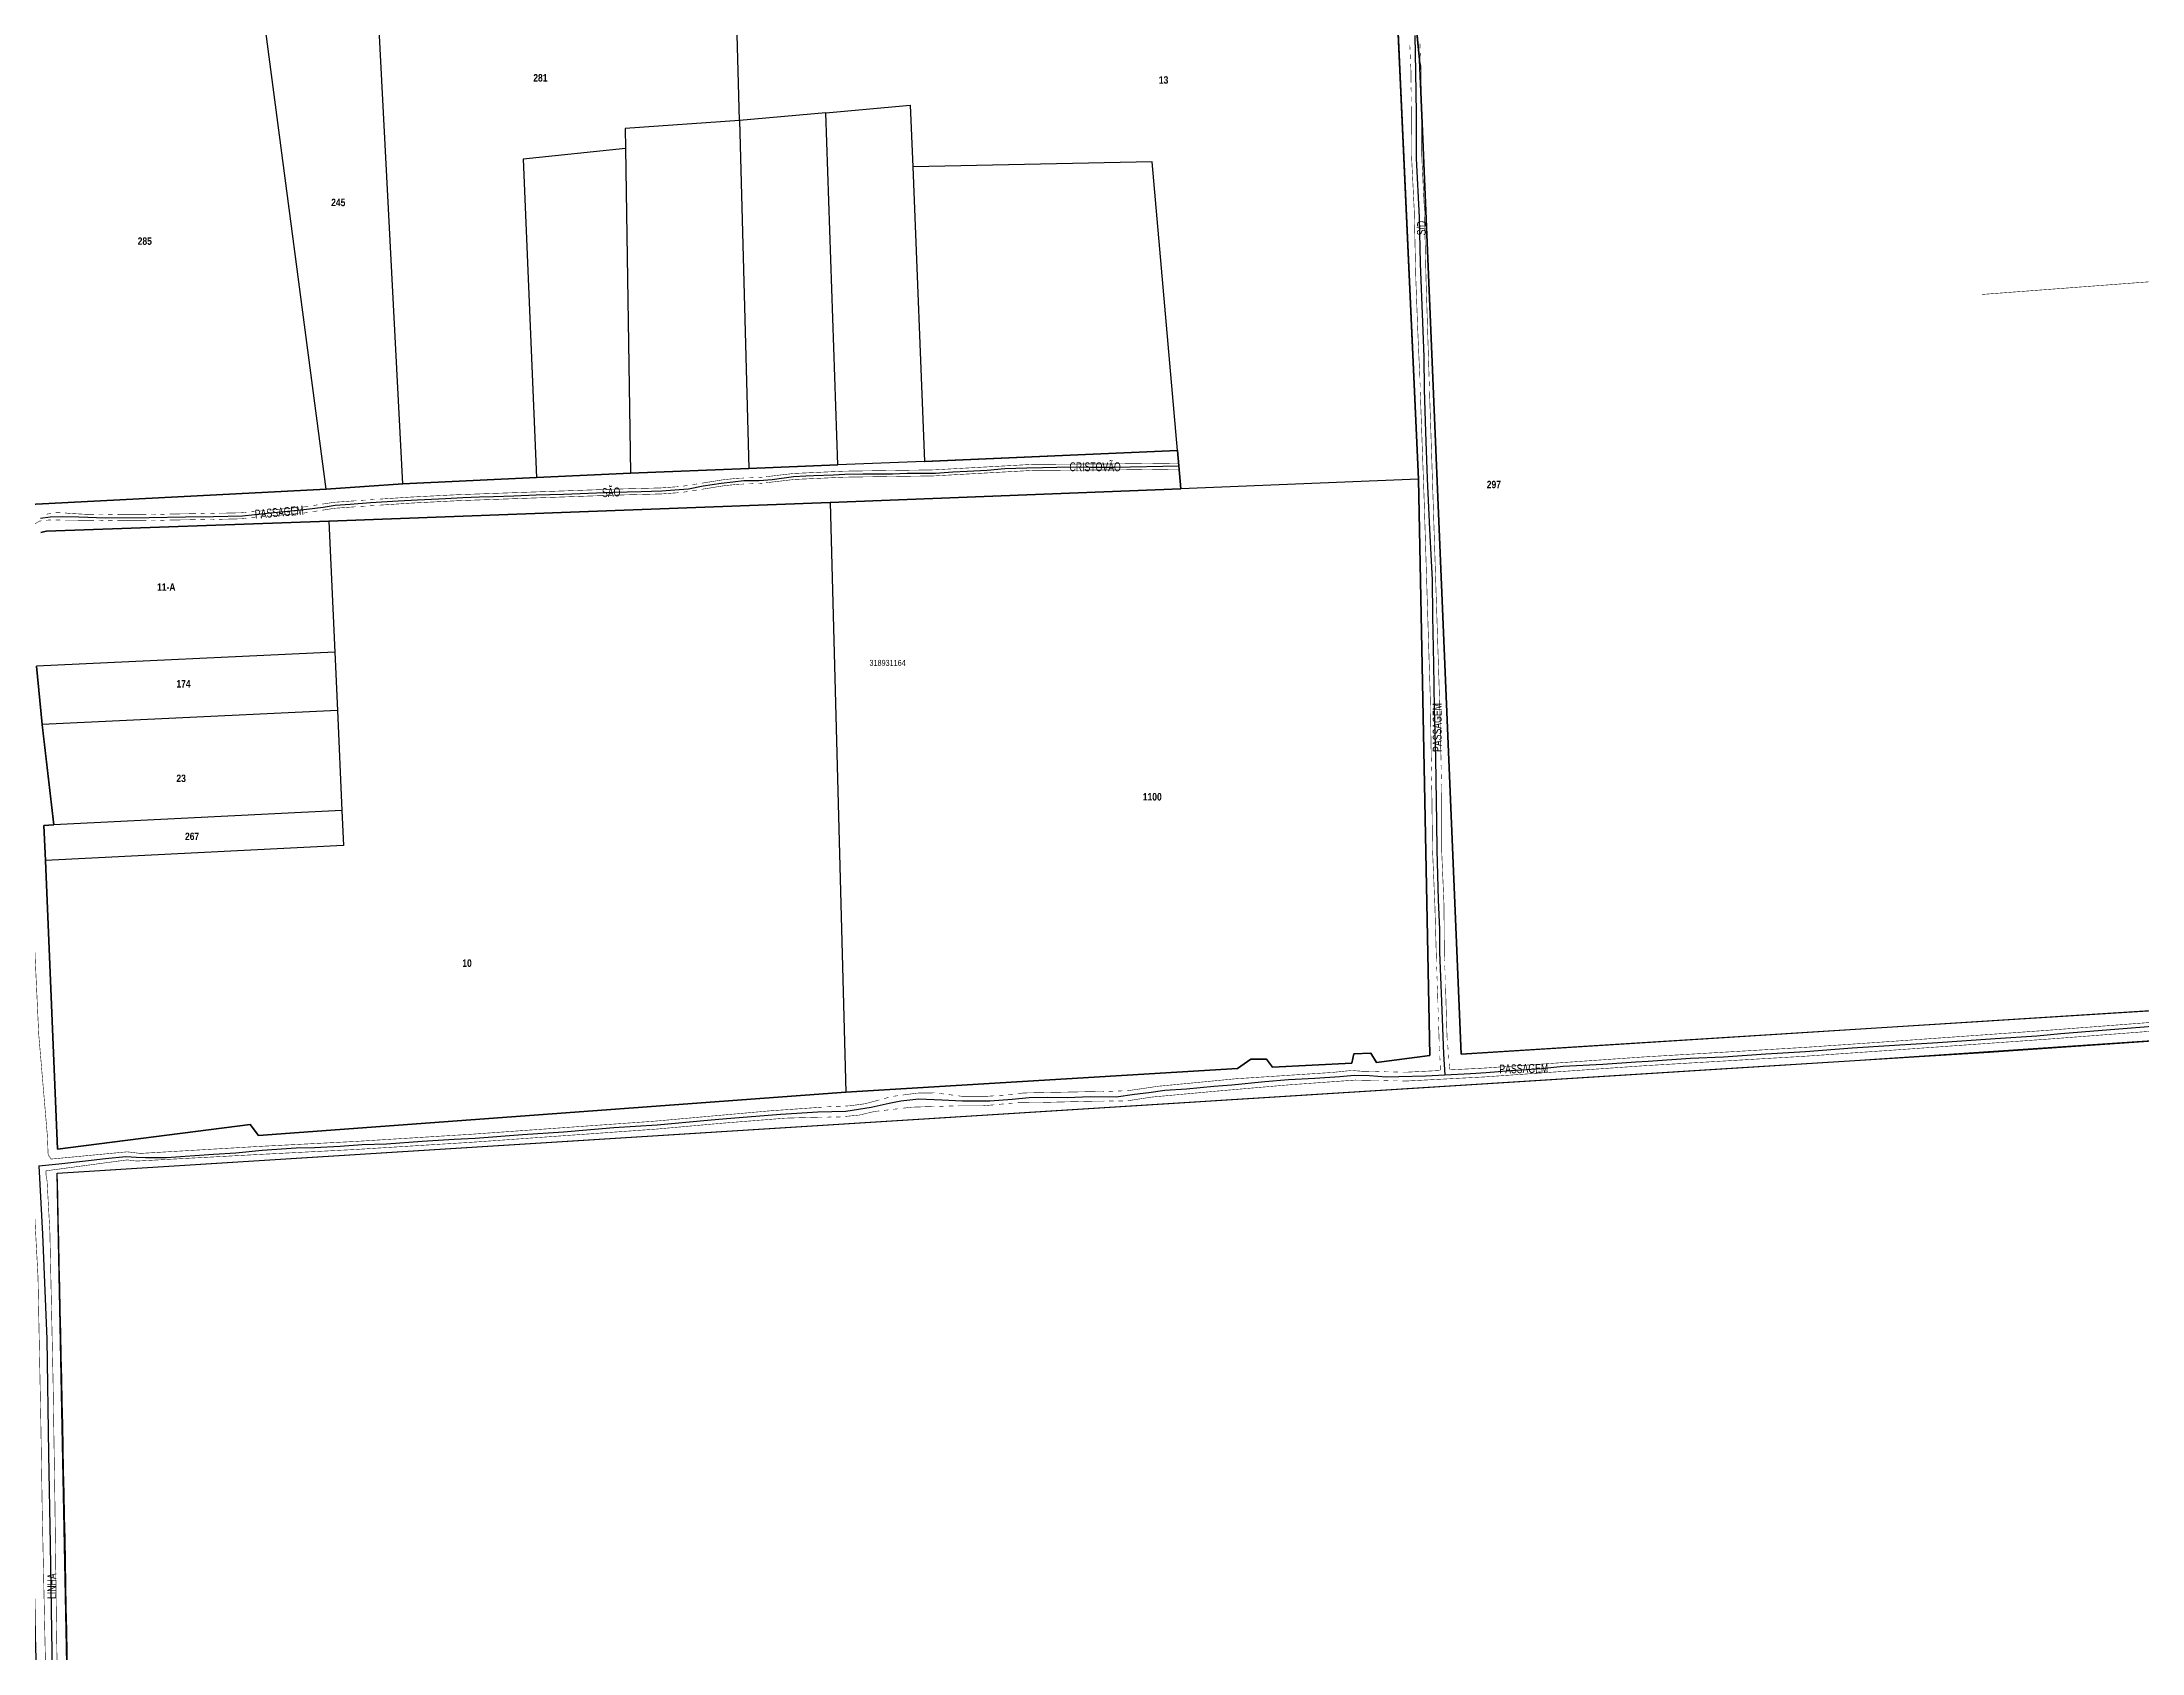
# Model space of a CAD drawing. Extents: x 204834 to 208707, y 4853033 to 4855981.
# Drawn here: x 207156 to 207864, y 4854184 to 4854727 of the extents above; entities that cross this region are included whole.
import ezdxf
from ezdxf.enums import TextEntityAlignment as Align

# ---------------------------------------------------------------- set-up
doc = ezdxf.new("R2010")
doc.units = 0
doc.header["$LTSCALE"] = 1.5
doc.header["$MEASUREMENT"] = 0
doc.linetypes.add('DIVIDEX2', pattern=[2.5, 1, -0.5, 0, -0.5, 0, -0.5])
doc.linetypes.add('PHANTOMX2', pattern=[5, 2.5, -0.5, 0.5, -0.5, 0.5, -0.5])
for name, color, linetype in [('CD-MALHA-LOTES', 40, 'CONTINUOUS'), ('CD_TXT_QUADRA', 7, 'CONTINUOUS'), ('HD-VALAS-DRENOS', 170, 'CONTINUOUS'), ('RU-QUADRAS', 6, 'CONTINUOUS'), ('SV-EIXO-RUA-N-PAV', 6, 'CONTINUOUS'), ('SV-RUA-NAO-PAV-S-GUIA-C-GUIA', 7, 'PHANTOMX2'), ('SV-TXT-RUA-N-PAV-S-GUIA-C-GUIA', 7, 'CONTINUOUS'), ('Th_NmrPort', 7, 'CONTINUOUS')]:
    doc.layers.add(name, color=color, linetype=linetype)
doc.styles.add('ARIAL', font='ARIAL.TTF')
doc.styles.get("Standard").update_dxf_attribs({"font": 'swisscbo.ttf'})

msp = doc.modelspace()

# ---------------------------------------------------------------- linework, layer by layer
at = {"layer": 'CD-MALHA-LOTES', "linetype": 'Continuous'}
for p, q in [((207615.97, 4854763.51), (207620.18, 4854720.57)), ((207391.08, 4854700.08), (207389.65, 4854753.79)), ((207619.81, 4854579.28), (207612.07, 4854749.54)), ((207251.79, 4854575.92), (207230.15, 4854740.29)), ((207277.64, 4854577.67), (207269.02, 4854743.98)), ((207620.18, 4854720.57), (207634.21, 4854385.53)), ((207420.14, 4854702.7), (207448.6, 4854705.27)), ((207448.6, 4854705.27), (207449.43, 4854684.55)), ((207391.08, 4854700.08), (207352.58, 4854697.41)), ((207352.58, 4854697.41), (207352.68, 4854690.72)), ((207420.14, 4854702.7), (207391.08, 4854700.08)), ((207391.08, 4854700.08), (207394.2, 4854582.87)), ((207424.25, 4854584.09), (207420.14, 4854702.7)), ((207352.68, 4854690.72), (207318.16, 4854687.04)), ((207352.68, 4854690.72), (207354.3, 4854581.25)), ((207318.16, 4854687.04), (207322.69, 4854579.78)), ((207530.1, 4854686.19), (207449.43, 4854684.55)), ((207449.43, 4854684.55), (207453.42, 4854585.27)), ((207538.59, 4854588.89), (207530.1, 4854686.19)), ((207394.2, 4854582.87), (207424.25, 4854584.09)), ((207453.42, 4854585.27), (207424.25, 4854584.09)), ((207453.42, 4854585.27), (207453.51, 4854585.27)), ((207453.51, 4854585.27), (207538.59, 4854588.89)), ((207538.59, 4854588.89), (207539.81, 4854576.06)), ((207251.79, 4854575.92), (207277.64, 4854577.67)), ((207277.64, 4854577.67), (207322.69, 4854579.78)), ((207322.69, 4854579.78), (207354.3, 4854581.25)), ((207354.3, 4854581.25), (207394.2, 4854582.87)), ((207619.81, 4854579.28), (207539.81, 4854576.06)), ((207623.7, 4854385.09), (207619.81, 4854579.28)), ((207151.79, 4854570.76), (207251.79, 4854575.92)), ((207421.6, 4854571.44), (207252.66, 4854565.08)), ((207539.81, 4854576.06), (207421.6, 4854571.44)), ((207421.6, 4854571.44), (207426.93, 4854372.77)), ((207252.66, 4854565.08), (207157.53, 4854561.7)), ((207252.66, 4854565.08), (207254.68, 4854521.03)), ((207156.56, 4854561.57), (207155.63, 4854561.25)), ((207157.53, 4854561.7), (207156.56, 4854561.57)), ((207254.68, 4854521.03), (207154.19, 4854516.25)), ((207254.68, 4854521.03), (207255.58, 4854501.31)), ((207154.19, 4854516.25), (207156.07, 4854496.57)), ((207255.58, 4854501.31), (207156.07, 4854496.57)), ((207255.58, 4854501.31), (207257.13, 4854467.63)), ((207156.07, 4854496.57), (207156.08, 4854496.45)), ((207156.08, 4854496.45), (207160.07, 4854462.8)), ((207257.13, 4854467.63), (207160.07, 4854462.8)), ((207257.13, 4854467.63), (207257.66, 4854455.89)), ((207160.07, 4854462.8), (207156.72, 4854462.63)), ((207156.72, 4854462.63), (207157.21, 4854450.79)), ((207257.66, 4854455.89), (207157.21, 4854450.79)), ((207157.21, 4854450.79), (207161.26, 4854353.57)), ((207634.21, 4854385.53), (208114.95, 4854415.92)), ((207812.17, 4854386.27), (207958.76, 4854396.31)), ((207597.41, 4854382.56), (207598.09, 4854385.6)), ((207598.09, 4854385.6), (207603.82, 4854385.93)), ((207603.82, 4854385.93), (207605.67, 4854382.73)), ((207721.57, 4854380.65), (207812.17, 4854386.27)), ((207161.18, 4854345.41), (207721.57, 4854380.65)), ((207426.93, 4854372.77), (207558.82, 4854380.71)), ((207558.82, 4854380.71), (207563.37, 4854383.91)), ((207563.37, 4854383.91), (207568.59, 4854383.91)), ((207568.59, 4854383.91), (207570.62, 4854381.21)), ((207570.62, 4854381.21), (207597.41, 4854382.56)), ((207605.67, 4854382.73), (207623.7, 4854385.09)), ((207229.01, 4854358.12), (207426.93, 4854372.77)), ((207161.26, 4854353.57), (207226.15, 4854361.83)), ((207226.15, 4854361.83), (207229.01, 4854358.12)), ((207166.08, 4854091.71), (207161.18, 4854345.41))]:
    msp.add_line(p, q, dxfattribs=at)
at = {"layer": 'HD-VALAS-DRENOS', "linetype": 'DIVIDEX2', "const_width": 0.18}
msp.add_lwpolyline([(207895.5, 4854611.51), (207887.41, 4854647.39), (207809.72, 4854641.51)], dxfattribs=at)
at = {"layer": 'RU-QUADRAS', "linetype": 'Continuous'}
for points in [[(208213.71, 4854421.87), (207634.21, 4854385.53), (207620.18, 4854720.57), (207615.97, 4854763.51)], [(207612.07, 4854749.54), (207619.81, 4854579.28), (207623.7, 4854385.09), (207605.67, 4854382.73), (207603.82, 4854385.93), (207598.09, 4854385.6), (207597.41, 4854382.56), (207570.62, 4854381.21), (207568.59, 4854383.91), (207563.37, 4854383.91), (207558.82, 4854380.71), (207426.93, 4854372.77), (207229.01, 4854358.12), (207226.15, 4854361.83), (207161.26, 4854353.57), (207157.21, 4854450.79), (207156.72, 4854462.63), (207160.07, 4854462.8), (207156.07, 4854496.57), (207154.19, 4854516.25)], [(207155.63, 4854561.25), (207156.56, 4854561.57), (207157.53, 4854561.7), (207252.66, 4854565.08), (207421.6, 4854571.44), (207539.81, 4854576.06), (207538.59, 4854588.89), (207453.42, 4854585.27), (207424.25, 4854584.09), (207394.2, 4854582.87), (207354.33, 4854581.25), (207322.69, 4854579.78), (207277.64, 4854577.67), (207251.79, 4854575.92), (207151.79, 4854570.76)]]:
    msp.add_lwpolyline(points, dxfattribs=at)
for points in [[(207168.92, 4853852.43, 0.003722), (207161.18, 4854345.41), (207766.87, 4854383.46), (207958.76, 4854396.31)], [(207156.17, 4854108.81, -0.004313), (207150.83, 4854342.99), (206955.64, 4854334.54), (206615.9, 4854311.48), (206621.23, 4854219.62), (206616.8, 4854219.37)]]:
    msp.add_lwpolyline(points, format="xyb", dxfattribs=at)
at = {"layer": 'SV-EIXO-RUA-N-PAV'}
for points in [[(207618.62, 4854728.73), (207618.89, 4854716.46), (207619.03, 4854702.43), (207619.03, 4854687.26), (207620.1, 4854667.56), (207620.37, 4854651.98), (207621.18, 4854632.16), (207621.59, 4854620.36), (207621.77, 4854609.43), (207622.21, 4854595.18), (207622.81, 4854579.44), (207623.55, 4854562.45), (207624.44, 4854545.38), (207624.59, 4854533.13), (207624.88, 4854516.95), (207625.18, 4854502.11), (207625.63, 4854485.26), (207625.92, 4854463.59), (207626.07, 4854454.31), (207626.52, 4854437.54), (207626.96, 4854427.59), (207626.96, 4854419.87), (207627.56, 4854403.32), (207628.3, 4854385.51), (207628.7, 4854378.58)], [(207155.58, 4854566.19), (207158.83, 4854566.62), (207162.82, 4854566.73), (207168.51, 4854566.54), (207177.47, 4854566.23), (207192.2, 4854566.38), (207204.45, 4854566.62), (207213.83, 4854566.69), (207223.62, 4854566.96), (207231.97, 4854567.78), (207235.45, 4854568.16), (207244.27, 4854569.02), (207250.79, 4854569.83), (207254.82, 4854570.53), (207259.89, 4854570.87), (207266.72, 4854571.42), (207276.09, 4854571.92), (207282.53, 4854572.34), (207292.05, 4854572.77), (207297.88, 4854573.12), (207303.41, 4854573.31), (207308.13, 4854573.47), (207315.04, 4854573.66), (207322.51, 4854574.05), (207331.74, 4854574.26), (207348.48, 4854574.92), (207357.95, 4854575.15), (207364.91, 4854575.34), (207370.7, 4854575.77), (207373.91, 4854576.04), (207378.79, 4854577.01), (207384.84, 4854577.98), (207388.83, 4854578.36), (207392.55, 4854578.79), (207397.69, 4854578.79), (207402.09, 4854579.21), (207409.29, 4854580.22), (207413.39, 4854580.38), (207416.12, 4854580.49), (207422.77, 4854580.76), (207426.61, 4854580.92), (207432.62, 4854581.07), (207437.93, 4854581.11), (207442.57, 4854581.11), (207447.51, 4854581.3), (207453.93, 4854581.3), (207457.07, 4854581.34), (207462.93, 4854581.73), (207467.77, 4854581.96), (207474.54, 4854582.35), (207480.52, 4854582.89), (207487.91, 4854583.12), (207493.14, 4854583.24), (207498.03, 4854583.36), (207505.43, 4854583.39), (207509.3, 4854583.28), (207517.33, 4854583.36), (207539.21, 4854583.79)], [(207154.94, 4854347.97), (207161.71, 4854348.63), (207170.69, 4854349.57), (207177.42, 4854350.4), (207184.35, 4854351.1), (207187.86, 4854350.89), (207190.87, 4854350.68), (207198.05, 4854350.68), (207213.88, 4854351.81), (207221.34, 4854352.27), (207230.24, 4854353.2), (207241.66, 4854353.97), (207247.89, 4854354.04), (207256.47, 4854354.53), (207263.9, 4854355.09), (207272.09, 4854355.37), (207284.11, 4854356.21), (207294.89, 4854356.91), (207302.04, 4854357.26), (207317.98, 4854358.46), (207331.71, 4854359.37), (207348.69, 4854360.84), (207363.37, 4854361.78), (207380.32, 4854363.25), (207386.63, 4854363.88), (207404.94, 4854365.36), (207417.48, 4854366.13), (207426.9, 4854366.34), (207435.38, 4854367.67), (207441.55, 4854369), (207445.47, 4854369.77), (207451.46, 4854370.47), (207459.23, 4854370.12), (207466.24, 4854369.77), (207475.45, 4854369.84), (207482.95, 4854370.33), (207488.62, 4854370.89), (207494.99, 4854371.1), (207501.44, 4854370.96), (207509.25, 4854371.24), (207518.01, 4854371.17), (207524.17, 4854372.01), (207529, 4854372.64), (207534.36, 4854373.41), (207541.72, 4854373.9), (207550.89, 4854374.74), (207556.99, 4854375.23), (207568.02, 4854376.28), (207576.01, 4854377.05), (207584.9, 4854377.4), (207593.35, 4854378.03), (207598.32, 4854378.45), (207603.29, 4854378.38), (207608.97, 4854377.96), (207613.24, 4854378.03), (207622.31, 4854378.24), (207628.7, 4854378.58), (207637.34, 4854379.05), (207642.63, 4854379.4), (207650.93, 4854380), (207661.29, 4854380.73), (207668.58, 4854381.5), (207681.99, 4854382.2), (207693.13, 4854382.97), (207697.27, 4854383.18), (207711.45, 4854384.23), (207722.59, 4854384.65), (207736.91, 4854385.63), (207750.29, 4854386.41), (207765.95, 4854387.67), (207780.24, 4854388.61), (207794.81, 4854389.45), (207814.14, 4854390.85), (207828.15, 4854391.69), (207836.28, 4854392.53), (207850.22, 4854393.66), (207872.78, 4854395.48)], [(207154.94, 4854347.97), (207156.22, 4854324.94), (207157.65, 4854289.54), (207158.22, 4854250.86), (207158.79, 4854220.32), (207159.36, 4854184.06), (207159.65, 4854157.37)]]:
    msp.add_lwpolyline(points, dxfattribs=at)
at = {"layer": 'SV-RUA-NAO-PAV-S-GUIA-C-GUIA', "const_width": 0.18}
for points in [[(207616.92, 4854725.52), (207616.99, 4854723.94)], [(207620.32, 4854726.04), (207620.39, 4854724.46)], [(207617.06, 4854722.36), (207617.13, 4854720.79)], [(207617.2, 4854719.21), (207617.3, 4854716.89), (207617.34, 4854712.86)], [(207620.46, 4854722.88), (207620.53, 4854721.31)], [(207620.61, 4854719.73), (207620.73, 4854716.98), (207620.76, 4854713.38)], [(207617.35, 4854711.27), (207617.36, 4854709.69)], [(207620.78, 4854711.79), (207620.79, 4854710.21)], [(207617.38, 4854708.1), (207617.39, 4854706.51)], [(207617.41, 4854704.93), (207617.42, 4854703.36), (207617.51, 4854688.05), (207618.41, 4854669.85), (207618.95, 4854646.68), (207619.58, 4854629.76), (207620.31, 4854613.34)], [(207620.8, 4854708.62), (207620.82, 4854707.04)], [(207620.83, 4854705.45), (207620.85, 4854703.39), (207620.94, 4854688.15), (207621.84, 4854669.97), (207622.38, 4854646.79), (207622.9, 4854630.07), (207623.41, 4854613.81)], [(207620.38, 4854611.76), (207620.42, 4854610.18)], [(207623.47, 4854612.23), (207623.47, 4854612.13), (207623.51, 4854610.65)], [(207620.47, 4854608.6), (207620.51, 4854607.02)], [(207620.51, 4854607.02), (207621.77, 4854571.77)], [(207623.56, 4854609.07), (207623.61, 4854607.49)], [(207623.61, 4854607.49), (207624.77, 4854572.17)], [(207539.11, 4854584.68), (207517.37, 4854584.42), (207489.8, 4854584.26), (207456.39, 4854582.4), (207426.36, 4854581.97), (207409.27, 4854581.19), (207400, 4854580.1)], [(207400, 4854578.06), (207409.43, 4854579.17), (207426.42, 4854579.95), (207456.46, 4854580.37), (207489.86, 4854582.23), (207517.4, 4854582.39), (207539.35, 4854582.67), (207539.11, 4854584.68)], [(207370.51, 4854576.75), (207364.69, 4854576.33), (207348.27, 4854575.9), (207296.08, 4854574.04), (207280.64, 4854573.26), (207269.81, 4854572.55)], [(207373.65, 4854577.18), (207372.08, 4854576.93)], [(207376.79, 4854577.67), (207375.22, 4854577.43)], [(207392.57, 4854579.65), (207390.37, 4854579.57), (207385.65, 4854579.08), (207378.53, 4854577.95), (207378.36, 4854577.92)], [(207378.36, 4854575.86), (207378.85, 4854575.94), (207385.91, 4854577.07), (207390.51, 4854577.55), (207392.57, 4854577.63)], [(207395.71, 4854579.77), (207394.14, 4854579.71)], [(207394.14, 4854577.69), (207395.71, 4854577.75)], [(207398.85, 4854579.97), (207397.94, 4854579.86), (207397.28, 4854579.83)], [(207397.28, 4854577.81), (207398.09, 4854577.84), (207398.85, 4854577.93)], [(207242.58, 4854569.75), (207235.01, 4854569.07), (207232.8, 4854568.86)], [(207245.73, 4854570.12), (207244.41, 4854569.92), (207244.15, 4854569.9)], [(207248.88, 4854570.61), (207247.31, 4854570.37)], [(207250.41, 4854568.81), (207254.69, 4854569.47), (207261.9, 4854569.98)], [(207261.95, 4854572.01), (207254.46, 4854571.48), (207250.46, 4854570.86)], [(207263.47, 4854570.09), (207265.05, 4854570.2)], [(207265.09, 4854572.23), (207263.52, 4854572.12)], [(207266.62, 4854570.31), (207268.19, 4854570.41)], [(207268.24, 4854572.44), (207266.67, 4854572.34)], [(207269.76, 4854570.51), (207280.76, 4854571.23), (207296.17, 4854572.02), (207348.33, 4854573.87), (207364.79, 4854574.3), (207370.51, 4854574.72)], [(207372.08, 4854574.87), (207373.65, 4854575.12)], [(207375.22, 4854575.37), (207376.79, 4854575.62)], [(207621.77, 4854571.77), (207623.85, 4854504.46), (207624.14, 4854485.29), (207624.16, 4854484.04)], [(207624.77, 4854572.17), (207626.95, 4854504.71), (207627.42, 4854485.41), (207627.43, 4854484.54)], [(207159.09, 4854350.19), (207158.12, 4854351.64), (207157.86, 4854358.02), (207154.94, 4854392.32), (207154.15, 4854409.34), (207153.24, 4854428.78), (207150.42, 4854478.78), (207149.78, 4854519.65), (207149.35, 4854544.15), (207149.02, 4854560.42), (207151.86, 4854563.1), (207155.22, 4854565.16), (207155.89, 4854565.23)], [(207157.47, 4854565.41), (207158.63, 4854565.54), (207159.04, 4854565.53)], [(207159.09, 4854567.71), (207157.51, 4854567.46)], [(207160.61, 4854565.51), (207162.18, 4854565.49)], [(207162.24, 4854568.02), (207160.66, 4854567.96)], [(207163.75, 4854565.47), (207164.08, 4854565.47), (207170.46, 4854565.42), (207173.56, 4854565.37)], [(207173.61, 4854567.39), (207170.48, 4854567.45), (207165.14, 4854567.75), (207163.8, 4854567.91)], [(207175.13, 4854565.34), (207176.14, 4854565.32), (207176.7, 4854565.32)], [(207176.75, 4854567.35), (207176.16, 4854567.35), (207175.18, 4854567.37)], [(207178.27, 4854565.3), (207179.84, 4854565.29)], [(207179.89, 4854567.32), (207178.32, 4854567.33)], [(207181.41, 4854565.28), (207182.36, 4854565.27), (207191.2, 4854565.3)], [(207191.24, 4854567.33), (207182.37, 4854567.3), (207181.46, 4854567.31)], [(207192.77, 4854565.33), (207194.34, 4854565.37)], [(207194.38, 4854567.4), (207192.81, 4854567.36)], [(207195.91, 4854565.41), (207197.48, 4854565.45)], [(207197.53, 4854567.47), (207195.96, 4854567.43)], [(207199.05, 4854565.49), (207200.35, 4854565.52), (207207.88, 4854565.62)], [(207207.93, 4854567.65), (207200.31, 4854567.54), (207199.1, 4854567.51)], [(207209.45, 4854565.64), (207211.02, 4854565.66)], [(207211.07, 4854567.69), (207209.5, 4854567.67)], [(207212.6, 4854565.68), (207214.17, 4854565.72)], [(207214.21, 4854567.75), (207212.64, 4854567.72)], [(207215.74, 4854565.75), (207223.34, 4854565.92), (207224.88, 4854566.07)], [(207224.93, 4854568.11), (207223.22, 4854567.95), (207215.78, 4854567.79)], [(207226.45, 4854566.22), (207228.03, 4854566.37)], [(207228.07, 4854568.41), (207226.5, 4854568.26)], [(207229.6, 4854566.52), (207231.18, 4854566.67)], [(207231.22, 4854568.71), (207229.65, 4854568.56)], [(207232.75, 4854566.82), (207235.2, 4854567.05), (207242.53, 4854567.72)], [(207244.11, 4854567.86), (207244.65, 4854567.91), (207245.68, 4854568.07)], [(207247.26, 4854568.32), (207248.83, 4854568.56)], [(207624.19, 4854482.45), (207624.21, 4854480.87)], [(207624.24, 4854479.29), (207624.27, 4854477.7)], [(207627.46, 4854482.95), (207627.49, 4854481.37)], [(207627.52, 4854479.78), (207627.54, 4854478.2)], [(207624.29, 4854476.12), (207624.35, 4854472.85), (207624.58, 4854454.33), (207625.37, 4854435.63), (207625.83, 4854419.5), (207625.93, 4854416.56)], [(207627.57, 4854476.62), (207627.64, 4854472.45), (207627.64, 4854454.5), (207628.44, 4854435.75), (207628.55, 4854419.33), (207628.64, 4854416.97)], [(207625.98, 4854414.98), (207626.03, 4854413.4)], [(207628.69, 4854415.39), (207628.75, 4854413.81)], [(207626.09, 4854411.82), (207626.14, 4854410.24)], [(207626.19, 4854408.66), (207626.29, 4854405.68), (207626.39, 4854402.85)], [(207628.81, 4854412.24), (207628.86, 4854410.66)], [(207628.92, 4854409.08), (207629.01, 4854406.6), (207629.46, 4854391.37), (207629.56, 4854390.2)], [(207614.37, 4854376.52), (207615.95, 4854376.5), (207641.9, 4854377.86), (207695.83, 4854381.64), (207750.29, 4854384.86), (207779.18, 4854386.86), (207832.04, 4854390.62), (207900.69, 4854395.87), (207950.98, 4854398.93), (207956.13, 4854399.49)], [(207626.44, 4854401.26), (207626.49, 4854399.68)], [(207956.11, 4854402.48), (207950.73, 4854401.9), (207900.48, 4854398.83), (207831.82, 4854393.58), (207778.97, 4854389.82), (207750.1, 4854387.83), (207695.64, 4854384.6), (207641.72, 4854380.83), (207630.47, 4854380.26)], [(207626.54, 4854398.1), (207626.59, 4854396.52)], [(207626.64, 4854394.94), (207626.76, 4854391.2), (207626.82, 4854389.78)], [(207626.89, 4854388.2), (207626.96, 4854386.62)], [(207629.69, 4854388.63), (207629.82, 4854387.06)], [(207629.95, 4854385.49), (207630.08, 4854383.92)], [(207521.69, 4854373.24), (207522.14, 4854373.26), (207532.14, 4854374.73), (207558.36, 4854377.26), (207590.93, 4854379.39), (207597.36, 4854380.06), (207600.78, 4854379.78), (207603.29, 4854379.72), (207606.64, 4854379.65)], [(207608.21, 4854379.62), (207609.78, 4854379.59)], [(207611.35, 4854379.56), (207612.92, 4854379.53)], [(207614.49, 4854379.5), (207615.9, 4854379.47), (207627.26, 4854380.04)], [(207627.02, 4854385.05), (207627.09, 4854383.47)], [(207627.16, 4854381.89), (207627.23, 4854380.23)], [(207630.21, 4854382.36), (207630.37, 4854380.46)], [(207442.9, 4854371.35), (207444.46, 4854371.56)], [(207446.03, 4854371.77), (207451.01, 4854372.42), (207456.82, 4854372.5)], [(207458.39, 4854372.34), (207459.96, 4854372.13)], [(207461.53, 4854371.93), (207463.11, 4854371.72)], [(207464.68, 4854371.52), (207466.02, 4854371.34), (207473.87, 4854371.31), (207476.94, 4854371.51)], [(207478.51, 4854371.62), (207480.07, 4854371.72), (207480.07, 4854371.72)], [(207481.64, 4854371.89), (207483.21, 4854372.07)], [(207484.78, 4854372.24), (207486.82, 4854372.47), (207510.32, 4854372.93), (207513.84, 4854372.99)], [(207515.41, 4854373.02), (207516.11, 4854373.03), (207516.98, 4854373.06)], [(207518.55, 4854373.12), (207520.12, 4854373.18)], [(207521.86, 4854369.83), (207529.93, 4854371.08), (207550.95, 4854373.01), (207576.09, 4854375.2), (207598.57, 4854376.81), (207603.08, 4854376.7), (207606.52, 4854376.65)], [(207608.09, 4854376.62), (207609.66, 4854376.6)], [(207611.23, 4854376.57), (207612.8, 4854376.55)], [(207187.93, 4854349.52), (207229.76, 4854351.78), (207261.43, 4854353.41), (207301.05, 4854355.87), (207362.76, 4854360.27), (207385.44, 4854362.3), (207406.53, 4854363.98), (207417.17, 4854364.29), (207418.92, 4854364.31)], [(207189.19, 4854352.1), (207229.56, 4854354.48), (207261.28, 4854356.11), (207300.87, 4854358.57), (207362.54, 4854362.97), (207401.13, 4854366.43)], [(207401.13, 4854366.43), (207418.88, 4854367.68)], [(207420.45, 4854367.79), (207422.02, 4854367.86)], [(207420.49, 4854364.33), (207422.06, 4854364.35)], [(207423.59, 4854367.93), (207425.16, 4854368)], [(207423.63, 4854364.37), (207424.87, 4854364.39), (207425.2, 4854364.42)], [(207426.73, 4854368.07), (207428.1, 4854368.13), (207433.43, 4854368.84), (207438.2, 4854370.14)], [(207426.76, 4854364.57), (207431.42, 4854365.02), (207436.62, 4854366.25), (207438.23, 4854366.43)], [(207439.76, 4854370.56), (207441.33, 4854370.99)], [(207439.8, 4854366.61), (207441.37, 4854366.79)], [(207442.94, 4854366.97), (207444.51, 4854367.15)], [(207446.07, 4854367.33), (207449.1, 4854367.68), (207456.86, 4854367.92)], [(207458.43, 4854367.96), (207459.97, 4854368.01), (207460, 4854368.01)], [(207461.57, 4854368.04), (207463.14, 4854368.08)], [(207464.71, 4854368.11), (207465.92, 4854368.14), (207473.09, 4854368.14), (207476.97, 4854368.49)], [(207478.53, 4854368.64), (207480.1, 4854368.78)], [(207481.67, 4854368.92), (207483.24, 4854369.06)], [(207484.81, 4854369.2), (207492.94, 4854369.27), (207510.53, 4854369.7), (207514, 4854369.73)], [(207515.58, 4854369.74), (207517.15, 4854369.75)], [(207518.72, 4854369.77), (207520.29, 4854369.78)], [(207451.74, 4854099.09), (207451.37, 4854098.92), (207422.87, 4854096.62), (207362.78, 4854092.17), (207297.99, 4854086.85), (207227.5, 4854083.21), (207178.93, 4854079.96), (207171.06, 4854082.04), (207165.37, 4854085.79), (207163.88, 4854089.37), (207163.48, 4854093.45), (207163.39, 4854097.97), (207161.74, 4854140.04), (207160.91, 4854194.31), (207160.39, 4854235.32), (207159.78, 4854275.26), (207158.7, 4854325.83), (207157.76, 4854342.79), (207157.38, 4854344.87), (207157.39, 4854346.24), (207184.74, 4854349.92)], [(207159.09, 4854350.19), (207184.74, 4854352.64), (207189.19, 4854352.1)], [(207184.74, 4854349.92), (207187.93, 4854349.52)], [(206955.64, 4854335.82), (206957.32, 4854335.95), (207004.64, 4854338.73), (207018.44, 4854339.45), (207044.28, 4854339.18), (207139.51, 4854343.48), (207149.61, 4854343.77), (207151.21, 4854342.81), (207152.38, 4854341.06), (207153.17, 4854339.11), (207154.7, 4854310.52), (207155.66, 4854261.32), (207156.13, 4854231.44), (207157.28, 4854177.32)]]:
    msp.add_lwpolyline(points, dxfattribs=at)

# ---------------------------------------------------------------- texts
at = {"layer": 'CD_TXT_QUADRA', "linetype": 'Continuous', "style": 'ARIAL', "width": 0.7}
msp.add_text('318931164', height=2, dxfattribs=at).set_placement((207434.86, 4854516.38))
at = {"layer": 'SV-TXT-RUA-N-PAV-S-GUIA-C-GUIA', "style": 'ARIAL', "width": 0.7}
for s, rotation, p in [('S/D', 90, (207622.34, 4854661.42)), ('SÃO', 3, (207344.81, 4854573.19)), ('PASSAGEM', 5, (207227.9, 4854565.92)), ('PASSAGEM', 90, (207627.65, 4854487.37)), ('PASSAGEM', 1, (207647.1, 4854379.03)), ('LINHA', 90, (207160.87, 4854201.98))]:
    msp.add_text(s, height=3, rotation=rotation, dxfattribs=at).set_placement(p)
msp.add_text('CRISTOVÃO', height=3, dxfattribs=at).set_placement((207502.26, 4854581.95))
at = {"layer": 'Th_NmrPort', "color": 1}
for s, p in [('281', (207321.58, 4854714.5)), ('13', (207532.37, 4854713.78)), ('245', (207253.49, 4854672.51)), ('285', (207188.29, 4854659.48)), ('297', (207642.85, 4854577.48)), ('11-A', (207194.82, 4854542.91)), ('174', (207201.34, 4854510.33)), ('23', (207201.34, 4854478.48)), ('1100', (207526.96, 4854472.26)), ('267', (207204.23, 4854458.93)), ('10', (207297.67, 4854416.21))]:
    msp.add_text(s, height=2.5, dxfattribs=at).set_placement(p, align=Align.MIDDLE_LEFT)

doc.saveas('drawing.dxf')
